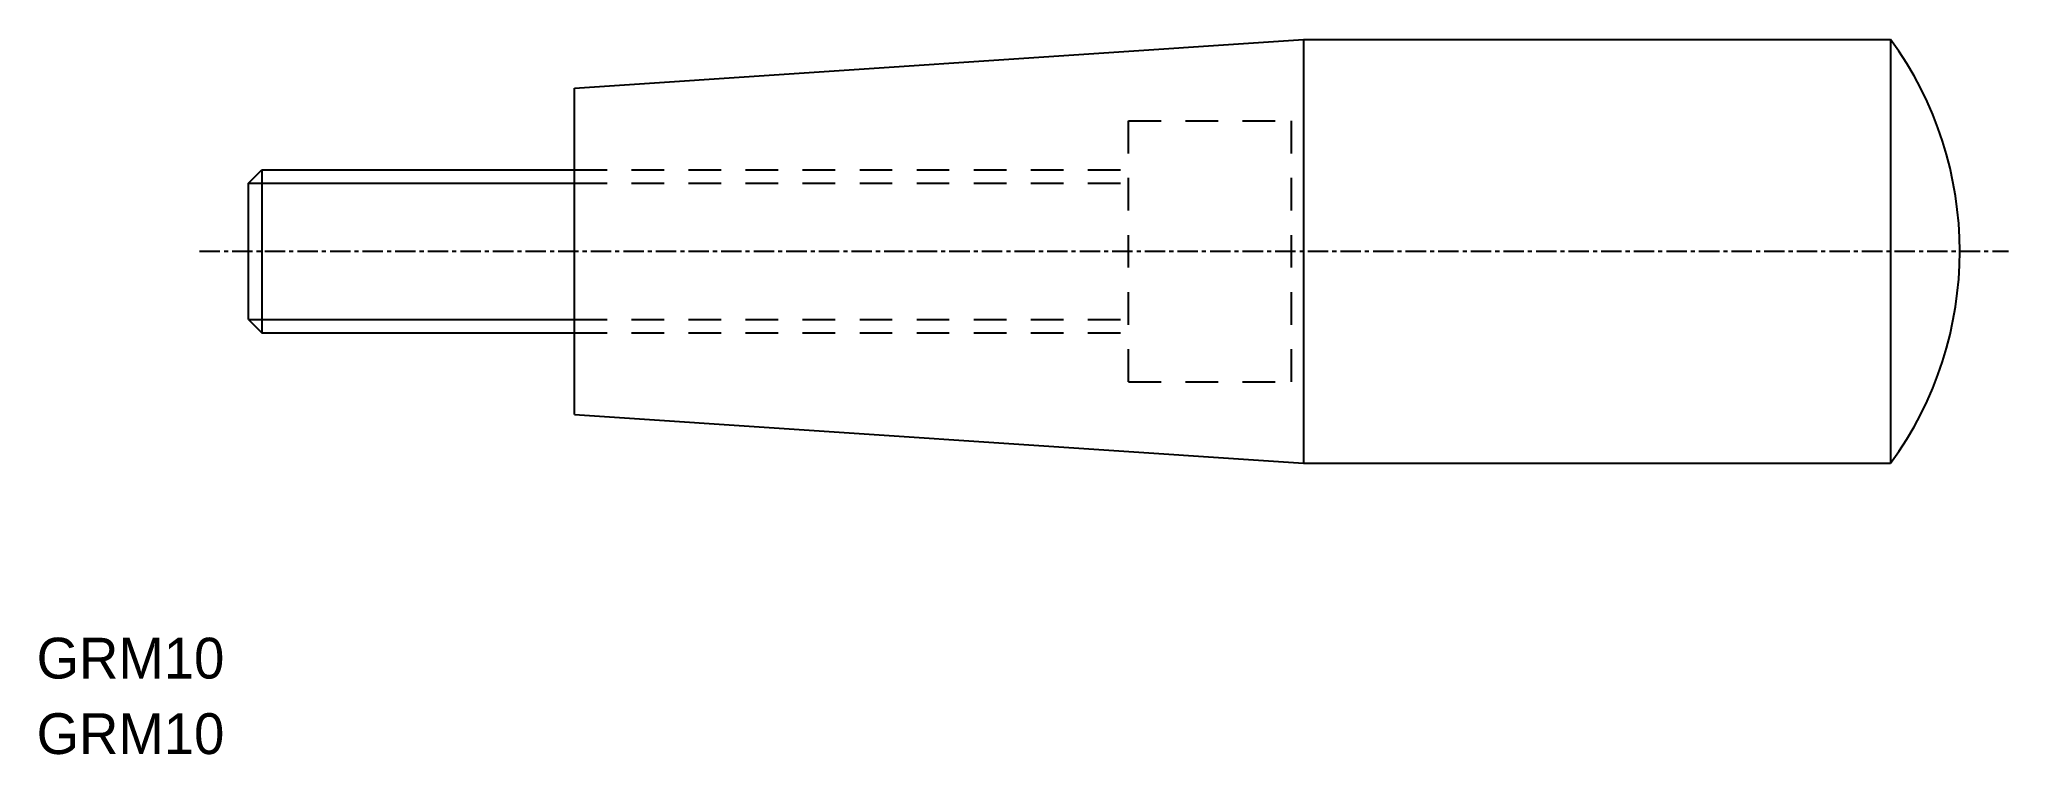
# Model space of a CAD drawing. Extents: x 0 to 121, y 0 to 44.
import ezdxf

# ---------------------------------------------------------------- set-up
doc = ezdxf.new("R2010")
doc.units = 0
doc.linetypes.add('CENTER', pattern=[2, 1.25, -0.25, 0.25, -0.25])
doc.linetypes.add('DASHED', pattern=[3.5, 2, -1.5])
doc.layers.get('0').update_dxf_attribs({"linetype": 'CONTINUOUS'})
doc.layers.add('CENTER', color=1, linetype='CENTER')

msp = doc.modelspace()

# ---------------------------------------------------------------- linework, layer by layer
at = {"color": 7, "linetype": 'CONTINUOUS'}
for p, q in [((33, 40.83), (77.73, 43.83)), ((77.73, 43.83), (77.73, 17.83)), ((77.73, 43.83), (113.75, 43.83)), ((113.75, 43.83), (113.75, 17.83)), ((33, 20.83), (33, 40.83)), ((13, 35.02), (13.81, 35.83)), ((13.81, 35.83), (33, 35.83)), ((13.81, 35.83), (13.81, 25.83)), ((13, 26.64), (13, 35.02)), ((13, 26.64), (13.81, 25.83)), ((13.81, 25.83), (33, 25.83)), ((33, 20.83), (77.73, 17.83)), ((77.73, 17.83), (113.75, 17.83))]:
    msp.add_line(p, q, dxfattribs=at)
at = {"color": 3, "linetype": 'DASHED'}
for p, q in [((67, 38.83), (77, 38.83)), ((67, 22.83), (67, 38.83)), ((77, 22.83), (77, 38.83)), ((33, 35.83), (67, 35.83)), ((33, 35.02), (67, 35.02)), ((33, 26.64), (67, 26.64)), ((33, 25.83), (67, 25.83)), ((67, 22.83), (77, 22.83))]:
    msp.add_line(p, q, dxfattribs=at)
at = {"color": 3, "linetype": 'CONTINUOUS'}
for p, q in [((13, 35.02), (33, 35.02)), ((13, 26.64), (33, 26.64))]:
    msp.add_line(p, q, dxfattribs=at)
at = {"color": 7, "linetype": 'CONTINUOUS'}
msp.add_arc((95.99, 30.83), 22.01, 323.7925, 36.2075, dxfattribs=at)
at = {"layer": 'CENTER', "color": 1, "linetype": 'CENTER'}
msp.add_line((10, 30.83), (121, 30.83), dxfattribs=at)

# ---------------------------------------------------------------- texts
for p in [(0, 4.63), (0, 0)]:
    msp.add_text('GRM10', height=2.5).set_placement(p)

doc.saveas('drawing.dxf')
